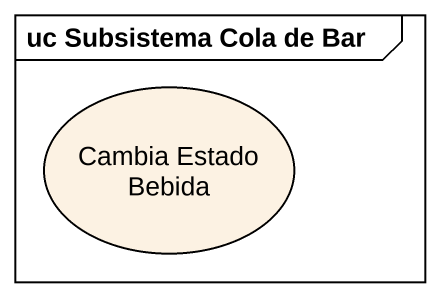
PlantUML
@startuml
mainframe uc Subsistema Cola de Bar
usecase "Cambia Estado Bebida" as Cambia_Estado_Bebida
@enduml
